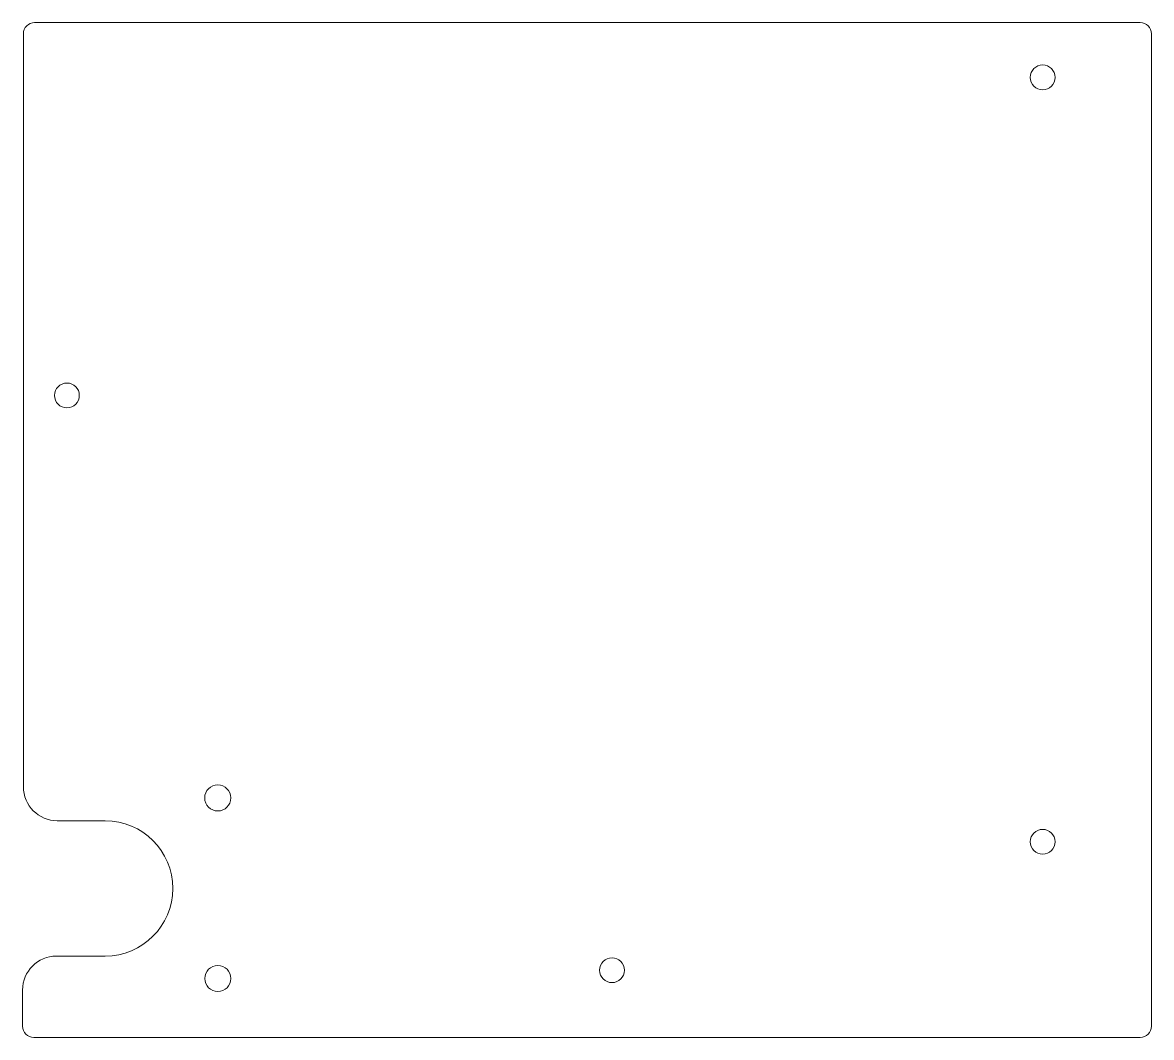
# Model space of a CAD drawing. Header units: millimetres. Extents: x 159.9 to 259.9, y 103.8 to 193.6.
import ezdxf

# ---------------------------------------------------------------- set-up
doc = ezdxf.new("R2010")
doc.units = ezdxf.units.MM
doc.header["$MEASUREMENT"] = 0
doc.layers.add('レイヤー 1', color=7, linetype='Continuous', lineweight=0)

msp = doc.modelspace()

# ---------------------------------------------------------------- linework, layer by layer
at = {"layer": 'レイヤー 1', "color": 18, "lineweight": 0, "true_color": 0x000000}
for p, q in [((160.988, 193.636), (258.888, 193.636)), ((259.888, 104.755), (259.888, 192.636))]:
    msp.add_line(p, q, dxfattribs=at)
at = {"layer": 'レイヤー 1'}
for centre in [(250.258, 188.779), (163.843, 160.611), (250.258, 121.08), (212.118, 109.711)]:
    msp.add_circle(centre, 1.1, dxfattribs=at)
at = {"layer": 'レイヤー 1', "color": 18, "lineweight": 0, "true_color": 0x000000}
for centre in [(177.202, 124.966), (177.212, 108.973)]:
    msp.add_circle(centre, 1.154, dxfattribs=at)
for points in [[(160.988, 193.636), (160.435, 193.636), (159.988, 193.188), (159.988, 192.636)], [(259.888, 192.636), (259.888, 193.188), (259.44, 193.636), (258.888, 193.636)], [(258.888, 103.755), (259.44, 103.755), (259.888, 104.203), (259.888, 104.755)]]:
    msp.add_open_spline(points, degree=3, dxfattribs=at)
msp.add_open_spline([(258.888, 103.755), (258.888, 103.755), (160.918, 103.755), (160.918, 103.755), (160.918, 103.755), (160.918, 103.755), (160.918, 103.755), (160.365, 103.756), (159.918, 104.204), (159.918, 104.756), (159.918, 104.756), (159.918, 104.761), (159.918, 104.761), (159.918, 104.761), (159.918, 107.955), (159.918, 107.955), (159.918, 109.611), (161.26, 110.954), (162.916, 110.955), (162.916, 110.955), (167.229, 110.958), (167.229, 110.958), (170.538, 110.958), (173.221, 113.641), (173.221, 116.951), (173.221, 120.26), (170.538, 122.943), (167.229, 122.943), (167.229, 122.943), (162.983, 122.949), (162.983, 122.949), (161.328, 122.951), (159.988, 124.294), (159.988, 125.949), (159.988, 125.949), (159.988, 192.636), (159.988, 192.636)], degree=3, knots=[0, 0, 0, 0, 1, 1, 1, 2, 2, 2, 3, 3, 3, 4, 4, 4, 5, 5, 5, 6, 6, 6, 7, 7, 7, 8, 8, 8, 9, 9, 9, 10, 10, 10, 11, 11, 11, 12, 12, 12, 12], dxfattribs=at)

doc.saveas('drawing.dxf')
